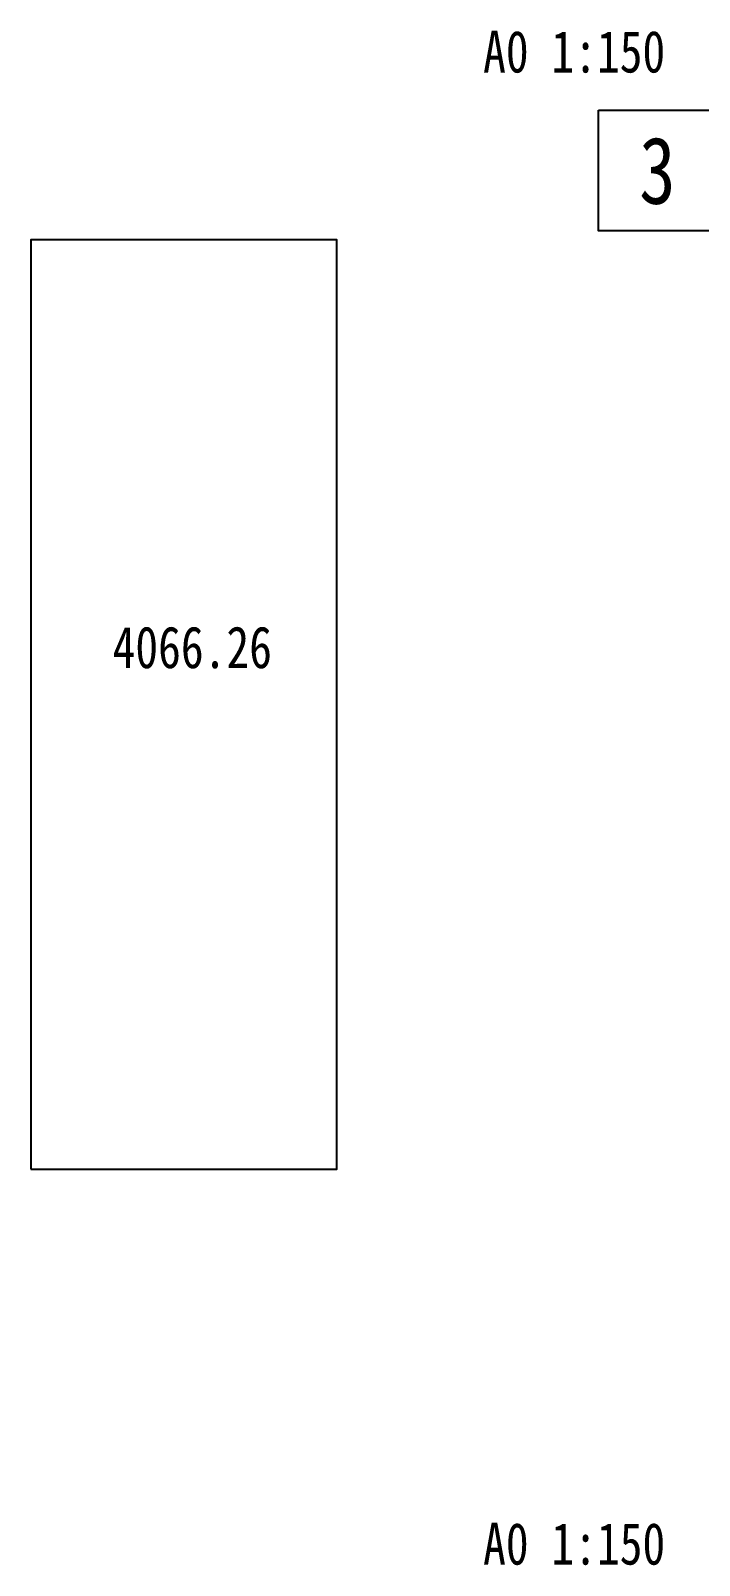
# Model space of a CAD drawing. Extents: x -275060 to -14507, y -783073 to -270523.
# Drawn here: x -275060 to -195145, y -454178 to -270746 of the extents above; entities that cross this region are included whole.
import ezdxf

# ---------------------------------------------------------------- set-up
doc = ezdxf.new("R2010")
doc.units = 0
doc.header["$LTSCALE"] = 1000
doc.header["$MEASUREMENT"] = 0
doc.layers.add('07m', color=36, linetype='Continuous')
doc.styles.add('仿宋体', font='', dxfattribs={"width": 0.8})
doc.styles.get('仿宋体').set_extended_font_data('SimSun')

msp = doc.modelspace()

# ---------------------------------------------------------------- linework, layer by layer
msp.add_lwpolyline([(-275059.6, -406840.6), (-238459.6, -406840.6), (-238459.6, -295740.6), (-275059.6, -295740.6)], close=True)
at = {"layer": '07m', "color": 2}
msp.add_lwpolyline([(-207196.2, -280253.5), (-192857.2, -280253.5), (-192857.2, -294677), (-207196.2, -294677)], close=True, dxfattribs=at)

# ---------------------------------------------------------------- texts
at = {"layer": '07m', "color": 2, "style": '仿宋体', "width": 0.8}
for s, height, p in [('A0 1:150', 5000, (-220987.1, -275746.2)), ('3', 8000, (-202330.3, -291441.2)), ('4066.26', 5000, (-265273.3, -346939.4)), ('A0 1:150', 5000, (-220987.1, -454096.2))]:
    msp.add_text(s, height=height, dxfattribs=at).set_placement(p)

doc.saveas('drawing.dxf')
